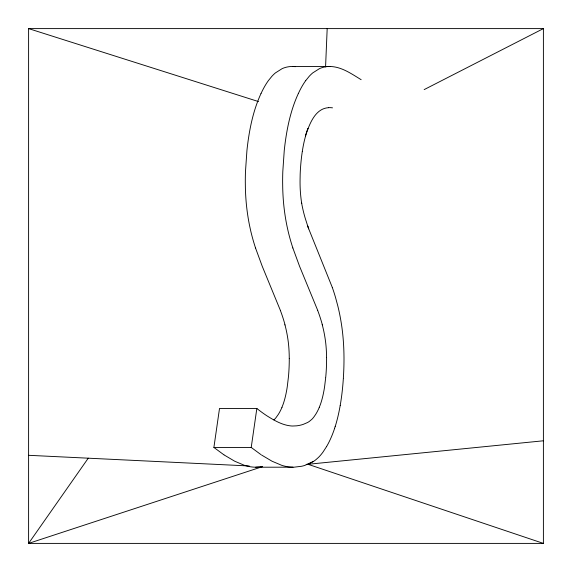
<?xml version="1.0" encoding="UTF-8"?>
<svg xmlns="http://www.w3.org/2000/svg" width="572" height="572" viewBox="0 0 572 572"><rect width="100%" height="100%" fill="white"/><g stroke="black" fill="none" stroke-linecap="round" stroke-linejoin="round"><path stroke-width="0.86" d="M325.568 66.903L327.184 28.6M343.314 378.843L343.229 380.051A119.476 50.493 -90 0 1 340.218 405.434M325.733 377.291L325.783 376.705A83.755 35.4 -90 0 0 326.591 358.43L326.576 357.579M325.69 377.677L324.581 386.779A68.018 28.75 90 0 1 323.981 390.44L323.266 394.094A53.646 22.673 90 0 1 320.477 404.254L319.29 407.314M223.924 454.826L213.899 447.44L219.512 408.458L256.842 408.458A426.783 180.366 90 0 0 267.253 416.03C274.46 420.527 282.203 425.046 290.841 425.918A153.382 64.822 -90 0 0 292.671 426.018L296.489 425.84A171.807 72.608 -90 0 0 303.181 424.388L307.429 422.579A76.834 32.468 -90 0 0 309.295 421.442L311.804 419.362A48.034 20.299 90 0 0 313.849 417.009L315.58 414.514A55.97 23.652 -90 0 0 319.298 407.328M260.861 454.561L251.222 447.44L256.842 408.458M340.204 405.419L339.682 408.301A96.232 40.669 90 0 1 335.171 426.641M335.163 426.626L334.649 428.228M308.008 128.822C311.54 119.569 317.338 108.28 328.578 107.693M281.96 407.314L283.14 404.24A53.646 22.673 -90 0 0 285.943 394.087L286.658 390.44A68.018 28.75 90 0 0 287.258 386.779L288.46 376.705A83.755 35.4 90 0 0 289.268 358.43M260.996 93.565C253.925 108.88 250.193 125.504 247.933 142.149A130.888 55.32 90 0 0 246.925 150.622L245.481 171.536A120.12 50.765 90 0 0 245.309 181.975L245.395 188.145A100.057 42.285 -90 0 0 246.353 204.075L246.618 206.599A102.202 43.193 90 0 0 249.699 226.212L250.736 230.952A115.844 48.956 90 0 0 251.244 233.069L251.959 235.893A142.285 60.131 -90 0 0 255.527 247.969M298.319 93.565C291.248 108.88 287.523 125.504 285.256 142.149A130.888 55.32 -90 0 0 284.248 150.622L282.804 171.536A120.12 50.765 90 0 0 282.632 181.975L282.725 188.145A100.057 42.285 90 0 0 283.676 204.075L283.941 206.599A102.202 43.193 -90 0 0 287.022 226.212L288.066 230.952A115.844 48.956 90 0 0 288.574 233.069L289.289 235.893A142.285 60.131 -90 0 0 292.857 247.969M261.011 93.529L262.412 90.641A102.331 43.25 -90 0 1 268.354 80.659L271.872 76.326A98.363 41.57 90 0 1 275.432 72.894L282.146 68.64A121.714 51.437 -90 0 1 286.372 67.196L287.101 67.031A140.483 59.374 -90 0 1 292.356 66.481L295.581 66.659M298.341 93.529L299.735 90.641A102.331 43.25 90 0 1 305.677 80.659M326.626 446.482L323.116 451.916A90.505 38.245 90 0 1 318.511 457.371L316.223 459.423A103.811 43.872 90 0 1 313.556 461.389L307.993 464.285L306.213 464.378M88.252 458.186L28.6 543.4L543.4 543.4L543.4 28.6L28.6 28.6L28.6 543.4L262.555 466.616M305.684 80.673L309.195 76.326A98.363 41.57 -90 0 1 312.755 72.894L319.469 68.64A121.714 51.437 90 0 1 323.702 67.196L324.424 67.031A140.483 59.374 -90 0 1 329.687 66.481C341.42 66.566 351.544 73.874 361.147 79.687M273.902 419.905L274.474 419.362A47.669 20.149 90 0 0 276.04 417.624L278.249 414.514A55.97 23.652 90 0 0 281.967 407.328M313.556 461.389L304.805 465.422A207.707 87.781 90 0 1 301.68 466.252L293.958 467.195L255.72 467.202A198.277 83.798 90 0 1 248.584 466.43L246.403 465.908A226.855 95.874 90 0 1 244.366 465.308L234.713 461.218L224.174 454.99M424.159 89.604L543.4 28.6M262.062 466.695L255.72 467.202M543.4 440.79L307.993 464.285L543.4 543.4M292.735 66.481L330.065 66.481M213.899 447.44L251.222 447.44M28.6 455.305L249.213 465.973M28.6 28.6L258.523 101.587M261.504 454.99L272.036 461.218L281.689 465.308A226.855 95.874 -90 0 0 283.726 465.908L285.907 466.43A198.277 83.798 -90 0 0 293.043 467.202M317.689 310.346L299.542 266.23L292.85 247.976M280.366 310.346L262.219 266.23L255.52 247.976M308.665 228.714L332.318 287.473M308.716 228.857L308.437 228.092M308.329 227.785L308.544 228.378M308.201 227.413L308.372 227.899M308.215 227.47L307.757 226.162M308.108 227.155L307.936 226.676M307.636 225.818L307.858 226.448M301.716 203.546A79.994 33.805 -90 0 0 306.306 221.607L307.686 225.961M322.172 324.317L322.436 325.318M284.849 324.317L285.042 325.068M301.78 203.482L301.716 203.103M326.576 357.243L326.569 357.071A61.626 26.047 -90 0 0 325.768 343.386L325.561 341.684A68.59 28.986 90 0 0 322.408 325.354M289.26 358.43L289.246 357.071A61.626 26.04 -90 0 0 288.445 343.386L288.238 341.684A68.59 28.986 -90 0 0 285.085 325.354M334.656 428.249A94.094 39.768 -90 0 1 326.626 446.467M343.329 378.435A123.137 52.045 -90 0 0 343.994 357.457L343.936 353.746A102.188 43.186 90 0 0 341.977 327.813L341.613 325.296A110.825 46.84 90 0 0 337.759 305.755L335.449 297.175A149.735 63.285 -90 0 0 332.318 287.48M301.651 203.096A60.475 25.561 -90 0 1 300.057 180.445L300.171 174.353A90.519 38.252 90 0 1 300.536 167.517L300.808 164.078A89.704 37.909 90 0 1 302.309 151.408M302.323 151.351A70.699 29.88 90 0 1 305.605 135.907M305.627 135.936A66.037 27.906 90 0 1 307.993 128.85M305.477 135.693A66.045 28.085 89.9 0 1 307.886 128.557M328.578 107.643A122.651 51.837 -90 0 1 332.518 107.843M317.667 310.389A112.005 47.34 -90 0 1 322.2 324.267M280.344 310.389A112.005 47.333 90 0 1 284.877 324.267"/></g></svg>
